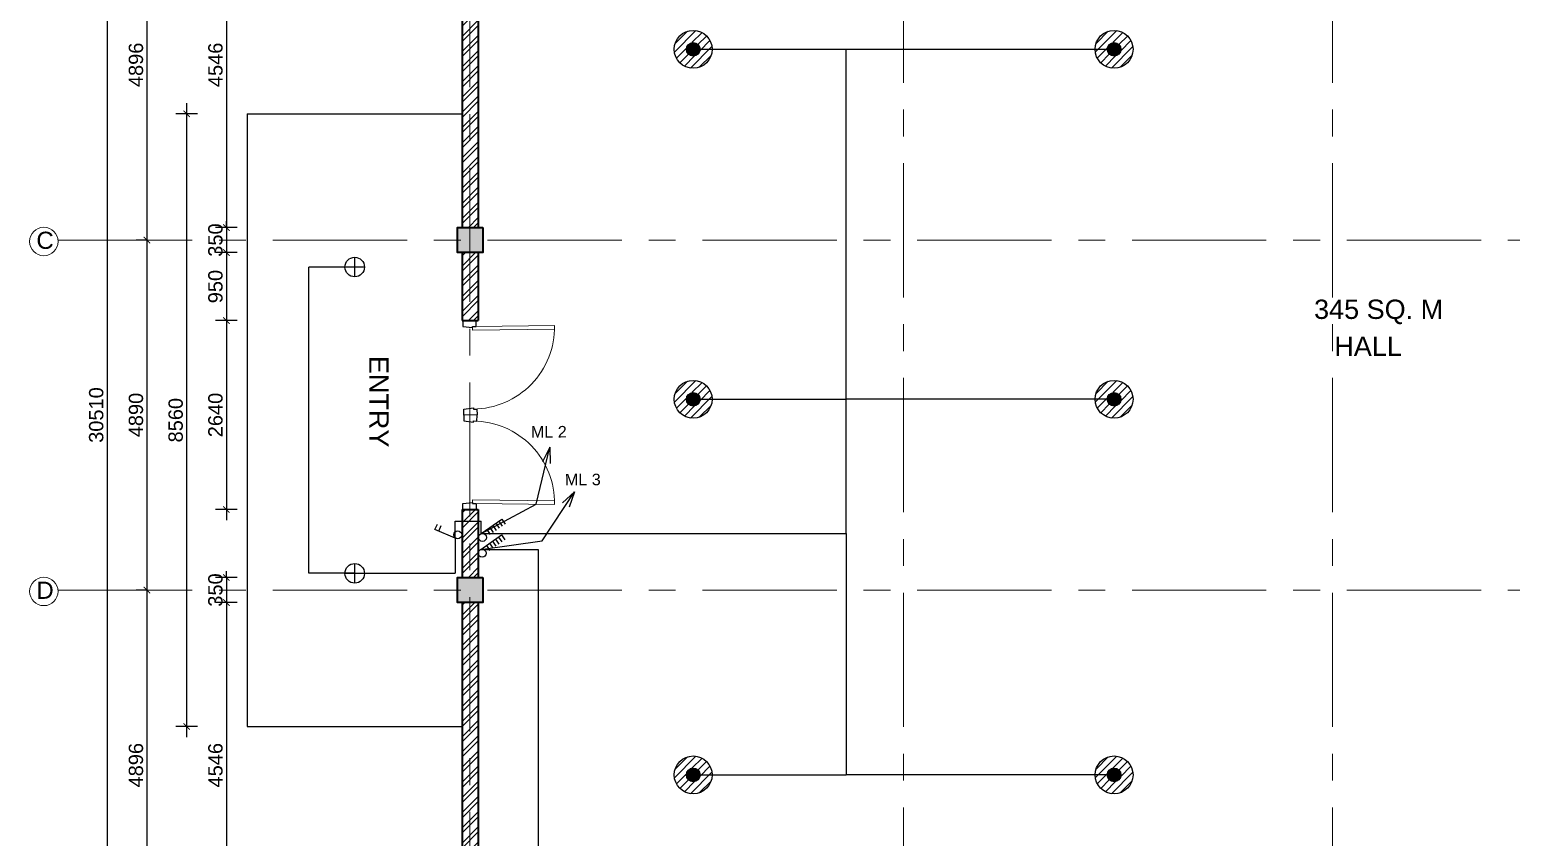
# Model space of a CAD drawing. Header units: inches. Extents: x 527934 to 2134587, y -408734 to 227304.
# Drawn here: x 1692427 to 1713119, y -11534 to -248 of the extents above; entities that cross this region are included whole.
import ezdxf

# ---------------------------------------------------------------- set-up
doc = ezdxf.new("R2010")
doc.units = ezdxf.units.IN
doc.header["$MEASUREMENT"] = 0
doc.linetypes.add('CENTER', pattern=[2, 1.25, -0.25, 0.25, -0.25])
doc.linetypes.add('CONTINU', pattern=[0])
for name, color, linetype, lineweight in [('1 LIGHT N SWITCH', 3, 'Continuous', 25), ('6 LIGHT PT WIRING', 3, 'Continuous', 25), ('centre line', 1, 'CENTER', 9), ('dim', 253, 'Continuous', 9), ('door', 77, 'Continuous', 13), ('furniture', 253, 'Continuous', 5), ('hatch', 250, 'Continuous', 5), ('text', 7, 'Continuous', 13), ('wall - brick', 30, 'Continuous', 35)]:
    doc.layers.add(name, color=color, linetype=linetype, lineweight=lineweight)
doc.layers.add('kpl_dessin fin', color=3, linetype='CONTINU')
doc.styles.add('labelling', font='arial.ttf')
doc.styles.get("Standard").update_dxf_attribs({"font": 'arial.ttf'})
doc.styles.add('style1', font='arial.ttf')
doc.dimstyles.new('dim 100', dxfattribs={"dimtxt": 200, "dimasz": 90, "dimexe": 150, "dimexo": 150, "dimgap": 50, "dimtad": 1, "dimdec": 0, "dimzin": 0, "dimdsep": 46, "dimtxsty": 'Standard', "dimblk": 'ARCHTICK', "dimcen": 100, "dimdle": 150, "dimazin": 0, "dimtfac": 1, "dimtdec": 0, "dimtix": 1, "dimtmove": 2, "dimatfit": 3, "dimfxl": 150, "dimfxlon": 1, "dimtolj": 1, "dimtzin": 0, "dimarcsym": 0})

# ---------------------------------------------------------------- blocks, each defined once
blk = doc.blocks.new('Dd1')
at = {"layer": 'door'}
for p, q in [((6330587, 14339), (6330587, 13509)), ((6330599, 14377), (6330625, 14377)), ((6330625, 14377), (6330625, 13510))]:
    blk.add_line(p, q, dxfattribs=at)
at = {"layer": 'door', "lineweight": 25}
for points in [[(6330599, 14377), (6330587, 14377), (6330587, 14339), (6330524, 14339), (6330524, 14479), (6330587, 14479)], [(6331449, 14377), (6331461, 14377), (6331461, 14339), (6331524, 14339), (6331524, 14479), (6331461, 14479)]]:
    blk.add_lwpolyline(points, close=True, dxfattribs=at)
at = {"layer": 'door'}
blk.add_arc((6330593, 14377), 868, 269.6039, 0, dxfattribs=at)
blk = doc.blocks.new('_ArchTick')
at = {"color": 0, "linetype": 'ByBlock', "const_width": 0.15}
blk.add_lwpolyline([(-0.5, -0.5), (0.5, 0.5)], dxfattribs=at)
blk = doc.blocks.new('*D2600')
at = {"layer": 'Defpoints', "color": 0, "ltscale": 400}
for p in [(1698466, 1533), (1695174, -3013), (1698466, -3013)]:
    blk.add_point(p, dxfattribs=at)
at = {"layer": 'furniture', "color": 0, "lineweight": -2, "ltscale": 400}
for p, q in [((1695174, 1683), (1695174, -3163)), ((1695324, 1533), (1695024, 1533)), ((1695324, -3013), (1695024, -3013))]:
    blk.add_line(p, q, dxfattribs=at)
at = {"layer": 'furniture', "color": 0, "lineweight": -2, "ltscale": 400, "xscale": 90, "yscale": 90, "zscale": 90}
for p, rotation in [((1695174, 1533), 90), ((1695174, -3013), 270)]:
    blk.add_blockref('_ArchTick', p, dxfattribs=dict(at, rotation=rotation))
at = {"layer": 'furniture', "color": 0, "ltscale": 400, "insert": (1695022, -740), "char_height": 200, "attachment_point": 5, "rotation": 90}
blk.add_mtext('\\A1;4546', dxfattribs=at)
blk = doc.blocks.new('*D2601')
at = {"layer": 'Defpoints', "color": 0, "ltscale": 400}
for p in [(1698404, -3013), (1695174, -3363), (1698404, -3363)]:
    blk.add_point(p, dxfattribs=at)
at = {"layer": 'furniture', "color": 0, "lineweight": -2, "ltscale": 400}
for p, q in [((1695324, -3013), (1695024, -3013)), ((1695174, -3013), (1695174, -2923)), ((1695174, -3013), (1695174, -3363)), ((1695324, -3363), (1695024, -3363)), ((1695174, -3363), (1695174, -3453))]:
    blk.add_line(p, q, dxfattribs=at)
at = {"layer": 'furniture', "color": 0, "lineweight": -2, "ltscale": 400, "xscale": 90, "yscale": 90, "zscale": 90}
for p, rotation in [((1695174, -3013), 270), ((1695174, -3363), 90)]:
    blk.add_blockref('_ArchTick', p, dxfattribs=dict(at, rotation=rotation))
at = {"layer": 'furniture', "color": 0, "ltscale": 400, "insert": (1695022, -3188), "char_height": 200, "attachment_point": 5, "rotation": 90}
blk.add_mtext('\\A1;350', dxfattribs=at)
blk = doc.blocks.new('*D2602')
at = {"layer": 'Defpoints', "color": 0, "ltscale": 400}
for p in [(1698466, -3363), (1695174, -4313), (1698466, -4313)]:
    blk.add_point(p, dxfattribs=at)
at = {"layer": 'furniture', "color": 0, "lineweight": -2, "ltscale": 400}
for p, q in [((1695174, -3213), (1695174, -4463)), ((1695324, -3363), (1695024, -3363)), ((1695324, -4313), (1695024, -4313))]:
    blk.add_line(p, q, dxfattribs=at)
at = {"layer": 'furniture', "color": 0, "lineweight": -2, "ltscale": 400, "xscale": 90, "yscale": 90, "zscale": 90}
for p, rotation in [((1695174, -3363), 90), ((1695174, -4313), 270)]:
    blk.add_blockref('_ArchTick', p, dxfattribs=dict(at, rotation=rotation))
at = {"layer": 'furniture', "color": 0, "ltscale": 400, "insert": (1695022, -3838), "char_height": 200, "attachment_point": 5, "rotation": 90}
blk.add_mtext('\\A1;950', dxfattribs=at)
blk = doc.blocks.new('*D2603')
at = {"layer": 'Defpoints', "color": 0, "ltscale": 400}
for p in [(1698466, -4313), (1695174, -6953), (1698466, -6953)]:
    blk.add_point(p, dxfattribs=at)
at = {"layer": 'furniture', "color": 0, "lineweight": -2, "ltscale": 400}
for p, q in [((1695324, -4313), (1695024, -4313)), ((1695174, -4163), (1695174, -7103)), ((1695324, -6953), (1695024, -6953))]:
    blk.add_line(p, q, dxfattribs=at)
at = {"layer": 'furniture', "color": 0, "lineweight": -2, "ltscale": 400, "xscale": 90, "yscale": 90, "zscale": 90}
for p, rotation in [((1695174, -4313), 90), ((1695174, -6953), 270)]:
    blk.add_blockref('_ArchTick', p, dxfattribs=dict(at, rotation=rotation))
at = {"layer": 'furniture', "color": 0, "ltscale": 400, "insert": (1695022, -5633), "char_height": 200, "attachment_point": 5, "rotation": 90}
blk.add_mtext('\\A1;2640', dxfattribs=at)
blk = doc.blocks.new('*D2604')
at = {"layer": 'Defpoints', "color": 0, "ltscale": 400}
for p in [(1698404, -7903), (1695174, -8253), (1698404, -8253)]:
    blk.add_point(p, dxfattribs=at)
at = {"layer": 'furniture', "color": 0, "lineweight": -2, "ltscale": 400}
for p, q in [((1695174, -7903), (1695174, -7813)), ((1695324, -7903), (1695024, -7903)), ((1695174, -7903), (1695174, -8253)), ((1695324, -8253), (1695024, -8253)), ((1695174, -8253), (1695174, -8343))]:
    blk.add_line(p, q, dxfattribs=at)
at = {"layer": 'furniture', "color": 0, "lineweight": -2, "ltscale": 400, "xscale": 90, "yscale": 90, "zscale": 90}
for p, rotation in [((1695174, -7903), 270), ((1695174, -8253), 90)]:
    blk.add_blockref('_ArchTick', p, dxfattribs=dict(at, rotation=rotation))
at = {"layer": 'furniture', "color": 0, "ltscale": 400, "insert": (1695022, -8078), "char_height": 200, "attachment_point": 5, "rotation": 90}
blk.add_mtext('\\A1;350', dxfattribs=at)
blk = doc.blocks.new('*D2605')
at = {"layer": 'Defpoints', "color": 0, "ltscale": 400}
for p in [(1698466, -8253), (1695174, -12799), (1698466, -12799)]:
    blk.add_point(p, dxfattribs=at)
at = {"layer": 'furniture', "color": 0, "lineweight": -2, "ltscale": 400}
for p, q in [((1695324, -8253), (1695024, -8253)), ((1695174, -8103), (1695174, -12949)), ((1695324, -12799), (1695024, -12799))]:
    blk.add_line(p, q, dxfattribs=at)
at = {"layer": 'furniture', "color": 0, "lineweight": -2, "ltscale": 400, "xscale": 90, "yscale": 90, "zscale": 90}
for p, rotation in [((1695174, -8253), 90), ((1695174, -12799), 270)]:
    blk.add_blockref('_ArchTick', p, dxfattribs=dict(at, rotation=rotation))
at = {"layer": 'furniture', "color": 0, "ltscale": 400, "insert": (1695022, -10526), "char_height": 200, "attachment_point": 5, "rotation": 90}
blk.add_mtext('\\A1;4546', dxfattribs=at)
blk = doc.blocks.new('*D2134')
at = {"layer": 'Defpoints', "color": 0, "ltscale": 400}
for p in [(1694078, 1708), (1694064, -3188), (1694078, -3188)]:
    blk.add_point(p, dxfattribs=at)
at = {"layer": 'furniture', "color": 0, "lineweight": -2, "ltscale": 400}
for p, q in [((1694064, 1708), (1693914, 1708)), ((1694064, 1858), (1694064, -3338)), ((1694064, -3188), (1693914, -3188))]:
    blk.add_line(p, q, dxfattribs=at)
at = {"layer": 'furniture', "color": 0, "lineweight": -2, "ltscale": 400, "xscale": 90, "yscale": 90, "zscale": 90}
for p, rotation in [((1694064, 1708), 90), ((1694064, -3188), 270)]:
    blk.add_blockref('_ArchTick', p, dxfattribs=dict(at, rotation=rotation))
at = {"layer": 'furniture', "color": 0, "ltscale": 400, "insert": (1693912, -740), "char_height": 200, "attachment_point": 5, "rotation": 90}
blk.add_mtext('\\A1;4896', dxfattribs=at)
blk = doc.blocks.new('*D2135')
at = {"layer": 'Defpoints', "color": 0, "ltscale": 400}
for p in [(1694074, -3188), (1694064, -8078), (1694074, -8078)]:
    blk.add_point(p, dxfattribs=at)
at = {"layer": 'furniture', "color": 0, "lineweight": -2, "ltscale": 400}
for p, q in [((1694064, -3038), (1694064, -8228)), ((1694064, -3188), (1693914, -3188)), ((1694064, -8078), (1693914, -8078))]:
    blk.add_line(p, q, dxfattribs=at)
at = {"layer": 'furniture', "color": 0, "lineweight": -2, "ltscale": 400, "xscale": 90, "yscale": 90, "zscale": 90}
for p, rotation in [((1694064, -3188), 90), ((1694064, -8078), 270)]:
    blk.add_blockref('_ArchTick', p, dxfattribs=dict(at, rotation=rotation))
at = {"layer": 'furniture', "color": 0, "ltscale": 400, "insert": (1693912, -5633), "char_height": 200, "attachment_point": 5, "rotation": 90}
blk.add_mtext('\\A1;4890', dxfattribs=at)
blk = doc.blocks.new('*D2136')
at = {"layer": 'Defpoints', "color": 0, "ltscale": 400}
for p in [(1694064, -8078), (1694064, -12974), (1694064, -12974)]:
    blk.add_point(p, dxfattribs=at)
at = {"layer": 'furniture', "color": 0, "lineweight": -2, "ltscale": 400}
for p, q in [((1694064, -7928), (1694064, -13124)), ((1694064, -8078), (1693914, -8078)), ((1694064, -12974), (1693914, -12974))]:
    blk.add_line(p, q, dxfattribs=at)
at = {"layer": 'furniture', "color": 0, "lineweight": -2, "ltscale": 400, "xscale": 90, "yscale": 90, "zscale": 90}
for p, rotation in [((1694064, -8078), 90), ((1694064, -12974), 270)]:
    blk.add_blockref('_ArchTick', p, dxfattribs=dict(at, rotation=rotation))
at = {"layer": 'furniture', "color": 0, "ltscale": 400, "insert": (1693912, -10526), "char_height": 200, "attachment_point": 5, "rotation": 90}
blk.add_mtext('\\A1;4896', dxfattribs=at)
blk = doc.blocks.new('*D2138')
at = {"layer": 'Defpoints', "color": 0, "ltscale": 400}
for p in [(1697906, 9622), (1693509, -20888), (1697906, -20888)]:
    blk.add_point(p, dxfattribs=at)
at = {"layer": 'furniture', "color": 0, "lineweight": -2, "ltscale": 400}
for p, q in [((1693509, 9772), (1693509, -21038)), ((1693659, 9622), (1693359, 9622)), ((1693659, -20888), (1693359, -20888))]:
    blk.add_line(p, q, dxfattribs=at)
at = {"layer": 'furniture', "color": 0, "lineweight": -2, "ltscale": 400, "xscale": 90, "yscale": 90, "zscale": 90}
for p, rotation in [((1693509, 9622), 90), ((1693509, -20888), 270)]:
    blk.add_blockref('_ArchTick', p, dxfattribs=dict(at, rotation=rotation))
at = {"layer": 'furniture', "color": 0, "ltscale": 400, "insert": (1693357, -5633), "char_height": 200, "attachment_point": 5, "rotation": 90}
blk.add_mtext('\\A1;30510', dxfattribs=at)
blk = doc.blocks.new('*D2609')
at = {"layer": 'Defpoints', "color": 0, "ltscale": 400}
for p in [(1695466, -1425), (1694619, -9985), (1695466, -9985)]:
    blk.add_point(p, dxfattribs=at)
at = {"layer": 'furniture', "color": 0, "lineweight": -2, "ltscale": 400}
for p, q in [((1694769, -1425), (1694469, -1425)), ((1694619, -1275), (1694619, -10135)), ((1694769, -9985), (1694469, -9985))]:
    blk.add_line(p, q, dxfattribs=at)
at = {"layer": 'furniture', "color": 0, "lineweight": -2, "ltscale": 400, "xscale": 90, "yscale": 90, "zscale": 90}
for p, rotation in [((1694619, -1425), 90), ((1694619, -9985), 270)]:
    blk.add_blockref('_ArchTick', p, dxfattribs=dict(at, rotation=rotation))
at = {"layer": 'furniture', "color": 0, "ltscale": 400, "insert": (1694467, -5705), "char_height": 200, "attachment_point": 5, "rotation": 90}
blk.add_mtext('\\A1;8560', dxfattribs=at)
blk = doc.blocks.new('6 gang')
at = {"color": 3}
for p, q in [((536267, 248161), (536406, 248393)), ((536365, 248326), (536421, 248292)), ((536386, 248359), (536442, 248326)), ((536406, 248393), (536462, 248360)), ((536305, 248225), (536361, 248191)), ((536325, 248258), (536381, 248225)), ((536345, 248292), (536401, 248258))]:
    blk.add_line(p, q, dxfattribs=at)
blk.add_circle((536297, 248129), 42.7, dxfattribs=at)
blk = doc.blocks.new('LOW BAY')
blk.add_hatch(color=3).paths.add_polyline_path([(1639198, -146648, 1), (1639333, -146648, 1)])
at = {"color": 3}
for p, q in [((1639079, -146677), (1639294, -146461)), ((1639086, -146591), (1639208, -146468)), ((1639254, -146581), (1639354, -146481)), ((1639314, -146601), (1639400, -146515)), ((1639332, -146662), (1639433, -146561)), ((1639099, -146737), (1639198, -146637)), ((1639133, -146782), (1639218, -146697)), ((1639179, -146816), (1639280, -146714)), ((1639239, -146835), (1639452, -146621)), ((1639326, -146827), (1639444, -146709))]:
    blk.add_line(p, q, dxfattribs=at)
for radius in [189, 68]:
    blk.add_circle((1639266, -146648), radius, dxfattribs=at)
blk = doc.blocks.new('dome')
at = {"color": 3}
for p, q in [((542951, 234900), (542951, 235175)), ((543088, 235037), (542814, 235037))]:
    blk.add_line(p, q, dxfattribs=at)
blk.add_circle((542951, 235037), 137, dxfattribs=at)
blk = doc.blocks.new('2 GANG')
at = {"color": 3}
for p, q in [((546997, 231907), (547117, 232109)), ((547117, 232109), (547173, 232075)), ((547095, 232071), (547151, 232037))]:
    blk.add_line(p, q, dxfattribs=at)
blk.add_circle((547027, 231875), 42.7, dxfattribs=at)
blk = doc.blocks.new('*U1935')
at = {"color": 3}
for p, q in [((-181326.36, -126938.56), (-181325.55, -126960.2)), ((-181325.55, -126960.2), (-181340.41, -126974.33)), ((-181340.41, -126974.33), (-181337.34, -126969.53)), ((-181340.41, -126974.33), (-181335.42, -126971.55))]:
    blk.add_line(p, q, dxfattribs=at)
blk = doc.blocks.new('*U1936')
at = {"color": 3}
for p, q in [((-181326.36, -126938.56), (-181310.53, -126953.33)), ((-181310.53, -126953.33), (-181311.09, -126973.83)), ((-181311.09, -126973.83), (-181312.29, -126968.26)), ((-181311.09, -126973.83), (-181309.51, -126968.34))]:
    blk.add_line(p, q, dxfattribs=at)

msp = doc.modelspace()

# ---------------------------------------------------------------- hatches: boundary and pattern name
h = msp.add_hatch()
h.set_pattern_fill('ANSI31', color=256, scale=10, angle=-90)
h.set_pattern_definition([(315, (1763797.2655, 182312.1175), (0.8838834765, 0.8838834765), [])])
h.paths.add_polyline_path([(1698691.3, 9392.1), (1698691.3, 9622.1), (1698461.3, 9622.1), (1698461.3, 9392.1)])
h.paths.add_polyline_path([(1698753.8, -3362.9), (1698753.8, -3012.9), (1698403.8, -3012.9), (1698403.8, -3362.9)])
h.paths.add_polyline_path([(1698753.8, -8252.9), (1698753.8, -7902.9), (1698403.8, -7902.9), (1698403.8, -8252.9)])
h.paths.add_polyline_path([(1698753.8, -13148.9), (1698753.8, -12798.9), (1698403.8, -12798.9), (1698403.8, -13148.9)])
h.paths.add_polyline_path([(1698691.3, -20887.9), (1698691.3, -20657.9), (1698461.3, -20657.9), (1698461.3, -20887.9)])
h.paths.add_polyline_path([(1704811.3, -20950.4), (1704811.3, -20590.4), (1704451.3, -20590.4), (1704451.3, -20950.4)])
h.paths.add_polyline_path([(1710801.3, -20950.4), (1710801.3, -20590.4), (1710441.3, -20590.4), (1710441.3, -20950.4)])
h.paths.add_polyline_path([(1716796.3, -20950.4), (1716796.3, -20590.4), (1716436.3, -20590.4), (1716436.3, -20950.4)])
h.paths.add_polyline_path([(1722801.3, -20950.4), (1722801.3, -20590.4), (1722441.3, -20590.4), (1722441.3, -20950.4)])
h.paths.add_polyline_path([(1728801.3, -20887.9), (1728801.3, -20657.9), (1728571.3, -20657.9), (1728571.3, -20887.9)])
h.paths.add_polyline_path([(1728858.8, -13148.9), (1728858.8, -12798.9), (1728508.8, -12798.9), (1728508.8, -13148.9)])
h.paths.add_polyline_path([(1728858.8, -8252.9), (1728858.8, -7902.9), (1728508.8, -7902.9), (1728508.8, -8252.9)])
h.paths.add_polyline_path([(1728858.8, -3362.9), (1728858.8, -3012.9), (1728508.8, -3012.9), (1728508.8, -3362.9)])
h.paths.add_polyline_path([(1728858.8, 1533.1), (1728858.8, 1883.1), (1728508.8, 1883.1), (1728508.8, 1533.1)])
h.paths.add_polyline_path([(1728801.3, 9392.1), (1728801.3, 9622.1), (1728571.3, 9622.1), (1728571.3, 9392.1)])
h.paths.add_polyline_path([(1722801.3, 9324.6), (1722801.3, 9684.6), (1722441.3, 9684.6), (1722441.3, 9324.6)])
h.paths.add_polyline_path([(1716796.3, 9324.6), (1716796.3, 9684.6), (1716436.3, 9684.6), (1716436.3, 9324.6)])
h.paths.add_polyline_path([(1710801.3, 9324.6), (1710801.3, 9684.6), (1710441.3, 9684.6), (1710441.3, 9324.6)])
h.paths.add_polyline_path([(1704811.3, 9324.6), (1704811.3, 9684.6), (1704451.3, 9684.6), (1704451.3, 9324.6)])
at = {"layer": 'hatch', "lineweight": 5, "ltscale": 400}
h = msp.add_hatch(dxfattribs=at)
h.set_pattern_fill('ANSI32', color=256, scale=400)
h.set_pattern_definition([(45, (-909378.5, 35826.5), (-106.066017, 106.066017), []), (45, (-909307.79, 35826.5), (-106.066017, 106.066017), [])])
h.paths.add_polyline_path([(1698466.3, 1533.1), (1698691.3, 1533.1), (1698691.3, -3012.9), (1698466.3, -3012.9)])
h = msp.add_hatch(dxfattribs=at)
h.set_pattern_fill('ANSI32', color=256, scale=400)
h.set_pattern_definition([(45, (-909378.5, 34526.5), (-106.066017, 106.066017), []), (45, (-909307.79, 34526.5), (-106.066017, 106.066017), [])])
h.paths.add_polyline_path([(1698466.3, -3362.9), (1698691.3, -3362.9), (1698691.3, -4312.9), (1698466.3, -4312.9)])
h = msp.add_hatch(dxfattribs=at)
h.set_pattern_fill('ANSI32', color=256, scale=400)
h.set_pattern_definition([(45, (-909378.5, 30936.5), (-106.066017, 106.066017), []), (45, (-909307.79, 30936.5), (-106.066017, 106.066017), [])])
h.paths.add_polyline_path([(1698466.3, -6952.9), (1698691.3, -6952.9), (1698691.3, -7902.9), (1698466.3, -7902.9)])
h = msp.add_hatch(dxfattribs=at)
h.set_pattern_fill('ANSI32', color=256, scale=400)
h.set_pattern_definition([(45, (-909378.5, 26040.5), (-106.066017, 106.066017), []), (45, (-909307.79, 26040.5), (-106.066017, 106.066017), [])])
h.paths.add_polyline_path([(1698466.3, -8252.9), (1698691.3, -8252.9), (1698691.3, -12798.9), (1698466.3, -12798.9)])

# ---------------------------------------------------------------- linework, layer by layer
at = {"layer": '6 LIGHT PT WIRING', "ltscale": 400}
for p, q in [((1701692.5, -522.9), (1707570, -522.9)), ((1703829.5, -7289.9), (1703829.5, -522.9)), ((1696324.5, -7844.9), (1696324.5, -3564.9)), ((1696966.3, -3564.9), (1696324.5, -3564.9)), ((1701692.5, -5412.9), (1703829.5, -5412.9)), ((1707570, -5412.9), (1703829.5, -5412.9)), ((1698369.4, -7351.9), (1698369.4, -7116.5)), ((1698369.4, -7116.5), (1698732.6, -7116.5)), ((1698732.6, -7289.9), (1698732.6, -7116.5)), ((1698369.4, -7351.9), (1698369.4, -7844.9)), ((1698732.6, -7289.9), (1700515.5, -7289.9)), ((1700515.5, -7289.9), (1703829.5, -7289.9)), ((1703829.5, -7289.9), (1703829.5, -10661.9)), ((1698727.8, -7509.6), (1699527, -7509.6)), ((1699527, -7509.6), (1699527, -12284.5)), ((1696966.3, -7844.9), (1696324.5, -7844.9)), ((1696966.3, -7844.9), (1698369.4, -7844.9)), ((1701692.5, -10661.9), (1703829.5, -10661.9)), ((1707570, -10661.9), (1703829.5, -10661.9))]:
    msp.add_line(p, q, dxfattribs=at)
at = {"layer": 'centre line', "ltscale": 1500}
for p, q in [((1704631.3, 12884.6), (1704631.3, -24602)), ((1710621.3, 12884.6), (1710621.3, -24602)), ((1698576.3, 12822.1), (1698576.3, -24602)), ((1692822, -3187.9), (1740028.1, -3187.9)), ((1692822, -8077.9), (1740028.1, -8077.9))]:
    msp.add_line(p, q, dxfattribs=at)
at = {"layer": 'dim'}
for centre in [(1692624.9, -3208.3), (1692624.9, -8098.3)]:
    msp.add_circle(centre, 198.2, dxfattribs=at)
at = {"layer": 'kpl_dessin fin', "ltscale": 0.5}
for p, q in [((1695466.3, -1424.9), (1695466.3, -9984.9)), ((1695466.3, -1424.9), (1698466.3, -1424.9)), ((1695466.3, -9984.9), (1698466.3, -9984.9))]:
    msp.add_line(p, q, dxfattribs=at)
at = {"layer": 'wall - brick'}
for p, q in [((1698466.3, 1533.1), (1698466.3, -3012.9)), ((1698691.3, 1533.1), (1698691.3, -3012.9)), ((1698466.3, -3362.9), (1698466.3, -4312.9)), ((1698691.3, -3362.9), (1698691.3, -4312.9)), ((1698466.3, -4312.9), (1698691.3, -4312.9)), ((1698466.3, -6952.9), (1698466.3, -7902.9)), ((1698466.3, -6952.9), (1698691.3, -6952.9)), ((1698691.3, -6952.9), (1698691.3, -7902.9)), ((1698466.3, -8252.9), (1698466.3, -12798.9)), ((1698691.3, -8252.9), (1698691.3, -12798.9))]:
    msp.add_line(p, q, dxfattribs=at)
for points in [[(1698753.8, -3012.9), (1698753.8, -3362.9), (1698403.8, -3362.9), (1698403.8, -3012.9)], [(1698753.8, -7902.9), (1698753.8, -8252.9), (1698403.8, -8252.9), (1698403.8, -7902.9)]]:
    msp.add_lwpolyline(points, close=True, dxfattribs=at)

# ---------------------------------------------------------------- block references
at = {"layer": '1 LIGHT N SWITCH', "xscale": 1.399999999906868, "yscale": 1.399999999994179, "zscale": 1.4}
for p in [(-593279.2, 204784.3), (-587401.7, 204784.3), (-593279.2, 199894.3), (-587401.7, 199894.3), (-593279.2, 194645.3), (-587401.7, 194645.3)]:
    msp.add_blockref('LOW BAY', p, dxfattribs=at)
at = {"layer": '1 LIGHT N SWITCH'}
for p in [(1154015.3, -238602.3), (1154015.3, -242882.3)]:
    msp.add_blockref('dome', p, dxfattribs=at)
at = {"layer": '1 LIGHT N SWITCH', "zscale": 1.3}
for name, p, xscale, yscale, rotation in [('6 gang', (930631.6, -17874.6), 1.299999999659799, 1.299999999755528, 335.956857427357), ('2 GANG', (2098932.9, -667727.1), 1.299999999496794, 1.300000000017462, 98.26450299286805), ('6 gang', (930626.8, -18094.3), 1.299999999659799, 1.299999999755528, 335.956857427357)]:
    msp.add_blockref(name, p, dxfattribs=dict(at, xscale=xscale, yscale=yscale, rotation=rotation))
at = {"layer": '6 LIGHT PT WIRING', "color": 3, "yscale": 40, "zscale": 40.00000000000001}
for name, p, xscale, rotation in [('*U1936', (7381187.7, -6796835.2), -40.000000000056, 164.9215099462245), ('*U1935', (-2017564, -8043519), -39.99999999999848, 100.1757422520062)]:
    msp.add_blockref(name, p, dxfattribs=dict(at, xscale=xscale, rotation=rotation))
at = {"layer": 'dim', "yscale": 1.320000000006985, "zscale": 1.320000000000479}
for p, xscale, rotation in [((1632140.5, 8351736.2), -1.320000000005949, 90.58588819101122), ((1632140.5, -8363001.9), 1.320000000005949, 89.41411180898879)]:
    msp.add_blockref('Dd1', p, dxfattribs=dict(at, xscale=xscale, rotation=rotation))

# ---------------------------------------------------------------- texts
at = {"layer": '6 LIGHT PT WIRING', "color": 3, "ltscale": 0.005, "char_height": 161.28, "attachment_point": 5, "rotation": 0.25602, "style": 'labelling'}
for s, insert in [('ML 2', (1699677, -5867)), ('ML 3', (1700151.5, -6535.5))]:
    msp.add_mtext(s, dxfattribs=dict(at, insert=insert))
at = {"layer": 'text', "style": 'style1'}
for s, p in [('C', (1692520.9, -3311.4)), ('D', (1692520.9, -8201.4))]:
    msp.add_text(s, height=240, dxfattribs=at).set_placement(p)
at = {"layer": 'text'}
for s, p in [('345 SQ. M', (1710363.8, -4290.2)), ('HALL', (1710646.4, -4806.9))]:
    msp.add_text(s, height=270, dxfattribs=at).set_placement(p)
msp.add_text('ENTRY', height=270, rotation=270, dxfattribs=at).set_placement((1697170.1, -4806.9))

# ---------------------------------------------------------------- dimensions: what is measured, and where the dimension line sits
at = {"layer": 'furniture', "ltscale": 400}
for base, p1, p2, picture, middle in [((1693509.4, -20887.9), (1697906.3, 9622.1), (1697906.3, -20887.9), '*D2138', (1693357.3, -5632.9)), ((1694064.4, -3187.9), (1694077.5, 1708.1), (1694077.5, -3187.9), '*D2134', (1693912.3, -739.9)), ((1695174.4, -3012.9), (1698466.3, 1533.1), (1698466.3, -3012.9), '*D2600', (1695022.3, -739.9)), ((1694619.4, -9984.9), (1695466.3, -1424.9), (1695466.3, -9984.9), '*D2609', (1694467.3, -5704.9)), ((1694064.4, -8077.9), (1694073.6, -3187.9), (1694073.6, -8077.9), '*D2135', (1693912.3, -5632.9)), ((1695174.4, -3362.9), (1698403.8, -3012.9), (1698403.8, -3362.9), '*D2601', (1695022.3, -3187.9)), ((1695174.4, -4312.9), (1698466.3, -3362.9), (1698466.3, -4312.9), '*D2602', (1695022.3, -3837.9)), ((1695174.4, -6952.9), (1698466.3, -4312.9), (1698466.3, -6952.9), '*D2603', (1695022.3, -5632.9)), ((1695174.4, -8252.9), (1698403.8, -7902.9), (1698403.8, -8252.9), '*D2604', (1695022.3, -8077.9)), ((1694064.4, -12973.9), (1694064.4, -8077.9), (1694064.4, -12973.9), '*D2136', (1693912.3, -10525.9)), ((1695174.4, -12798.9), (1698466.3, -8252.9), (1698466.3, -12798.9), '*D2605', (1695022.3, -10525.9))]:
    dim = msp.add_linear_dim(base=base, p1=p1, p2=p2, angle=90, dimstyle='dim 100', override={"dimpost": '\\X'}, dxfattribs=at)
    dim.commit()
    dim.dimension.update_dxf_attribs({"geometry": picture, "text_midpoint": middle})

doc.saveas('drawing.dxf')
